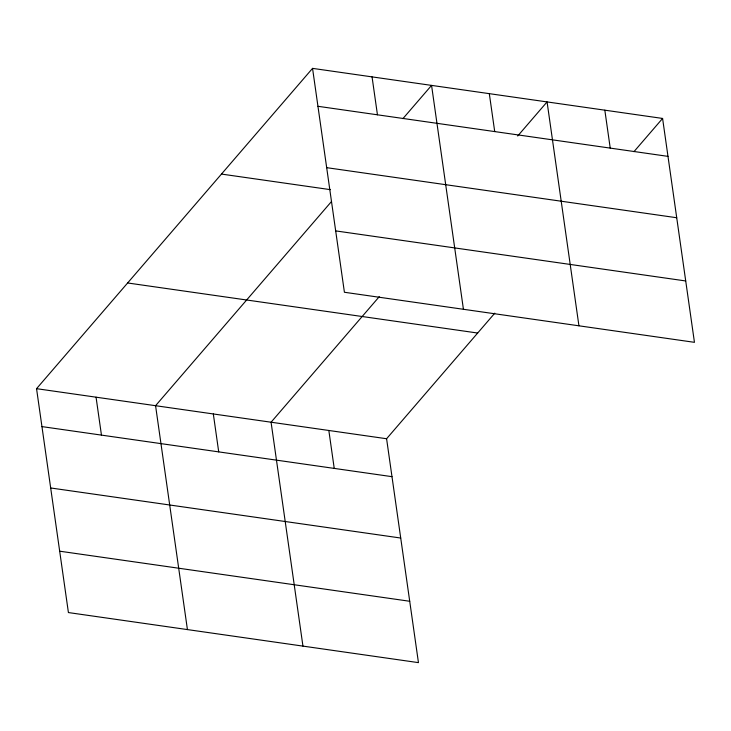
<?xml version="1.0" encoding="UTF-8"?>
<svg xmlns="http://www.w3.org/2000/svg" width="731" height="731" viewBox="0 0 731 731"><rect width="100%" height="100%" fill="white"/><g stroke="black" fill="none" stroke-linecap="round" stroke-linejoin="round"><path stroke-width="1.1" d="M494.796 313.16L386.589 438.737L418.452 662.633L68.412 612.56L36.55 388.673L312.548 68.367L662.588 118.44L694.45 342.327L344.411 292.263L312.548 68.367M331.545 201.464L155.566 405.696L187.428 629.583M402.918 118.632L431.564 85.39L463.427 309.286M379.288 296.64L271.073 422.216L302.945 646.113M517.694 136.012L547.071 101.911L578.934 325.807M633.941 151.683L662.588 118.44M317.948 106.297L667.988 156.37M326.675 167.664L676.714 217.737M221.466 174.069L330.375 189.649M335.675 230.895L685.715 280.96M127.633 282.97L477.672 333.034M36.55 388.673L386.589 438.737M41.95 426.602L391.99 476.667M50.686 487.97L400.725 538.034M59.677 551.192L409.716 601.266M604.829 110.18L610.23 148.11M489.313 93.65L494.713 131.58M372.052 76.883L377.452 114.813M328.831 430.477L334.231 468.407M213.324 413.956L218.715 451.886M96.053 397.18L101.454 435.109"/></g></svg>
